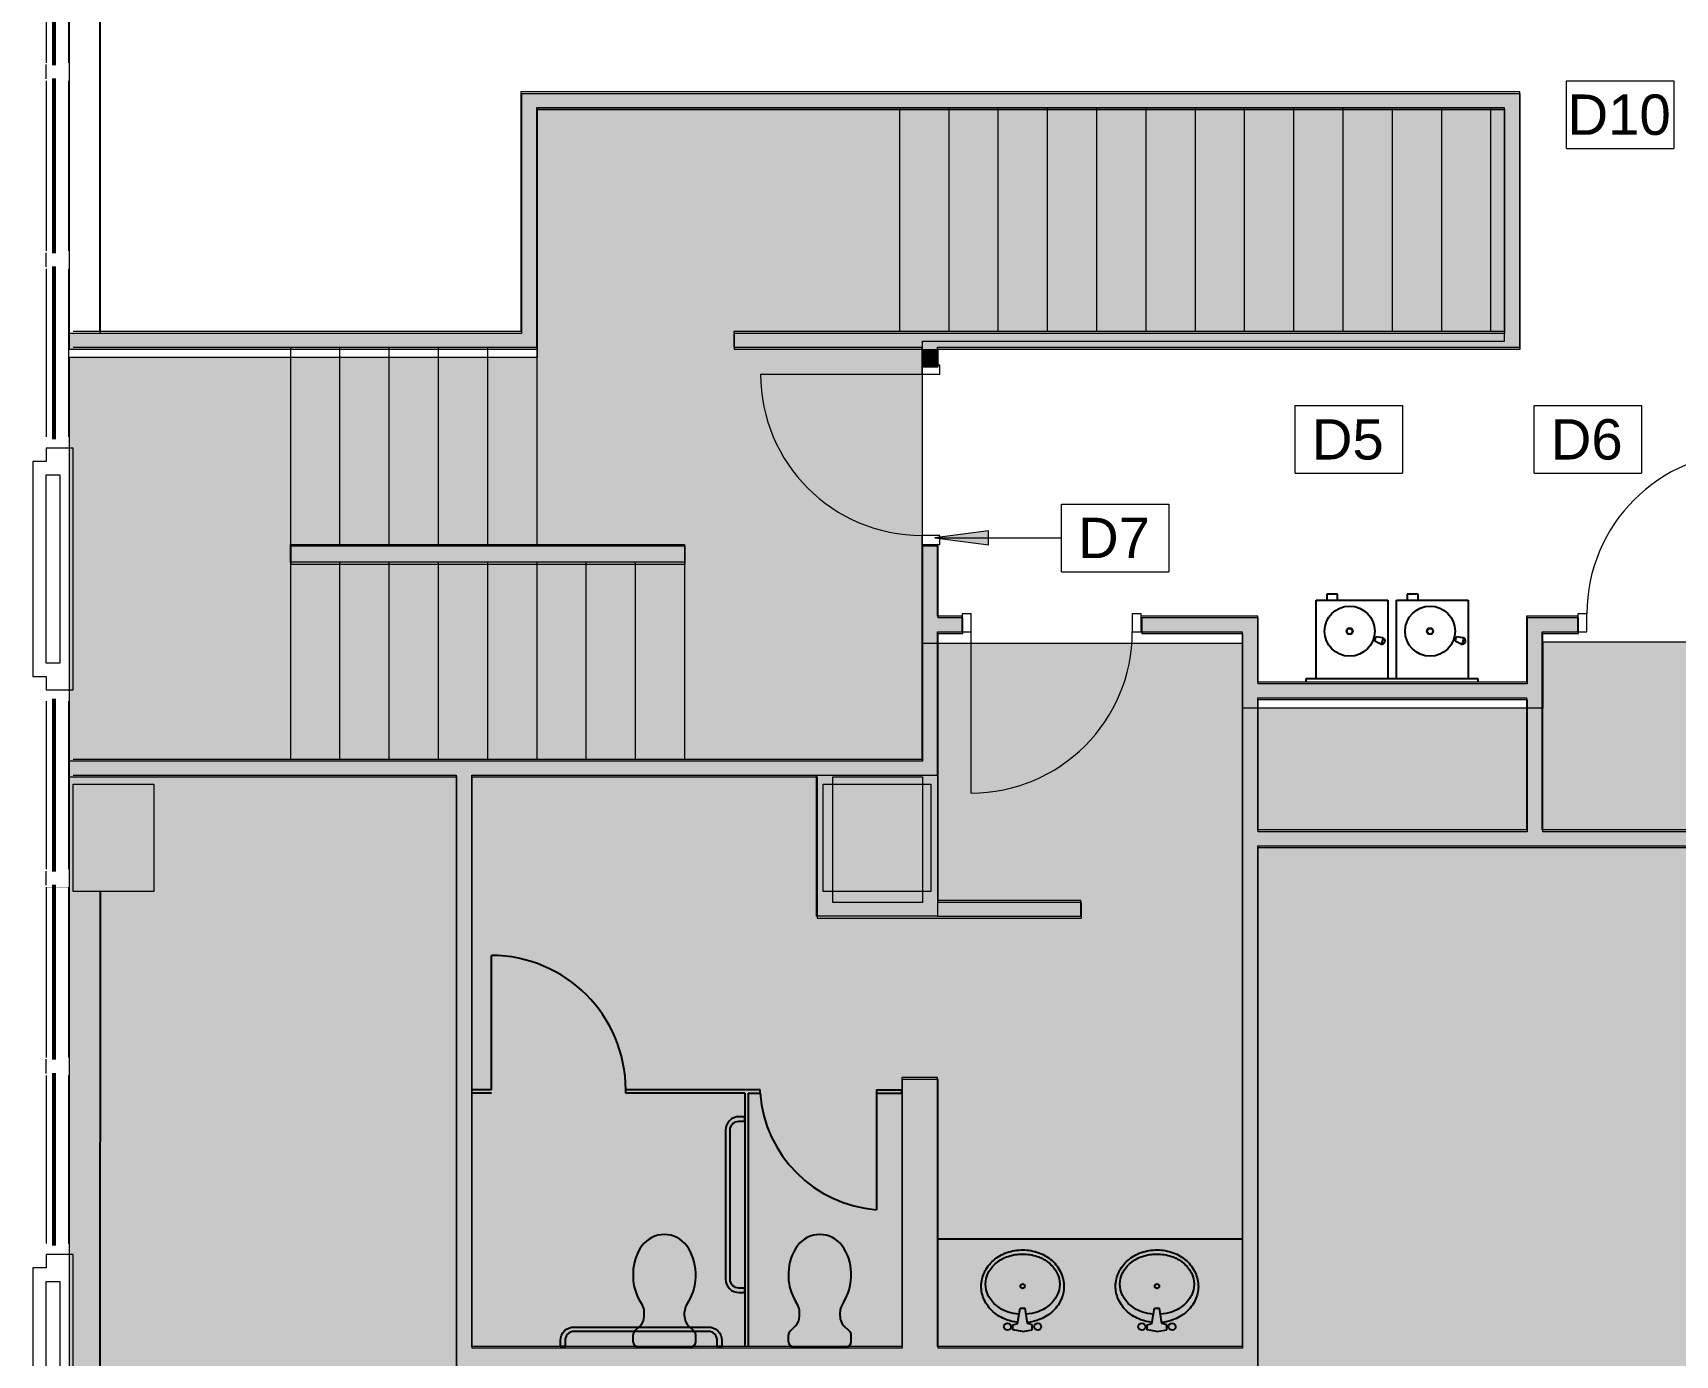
# Model space of a CAD drawing. Header units: inches. Extents: x 628 to 2422, y -771 to 854.
# Drawn here: x 1115.4 to 1482.1, y 46 to 341.1 of the extents above; entities that cross this region are included whole.
import ezdxf

# ---------------------------------------------------------------- set-up
doc = ezdxf.new("R2010")
doc.units = ezdxf.units.IN
doc.header["$MEASUREMENT"] = 0
doc.linetypes.add('L1$0$2DASHES', pattern=[163.199999, 71.999999, -24, 9.6, -24, 9.6, -24])
doc.linetypes.add('X2$0$Demolished', pattern=[0.1875, 0.125, -0.0625])
for name, color, linetype in [('L1$0$A-Anno-Revs-FinF', 181, 'Continuous'), ('L1$0$A-Cols-Bldg', 235, 'Continuous'), ('L1$0$GLZ_GLAZING', 7, 'Continuous')]:
    doc.layers.add(name, color=color, linetype=linetype)
for name, color, linetype, lineweight in [('L1$0$ArchiCAD Doors_Pen_No__4', 7, 'Continuous', 9), ('L1$0$ArchiCAD Windows_Pen_No__4', 4, 'Continuous', 9), ('L1$0$BB Columns_Pen_No__3', 7, 'Continuous', 20), ('L1$0$BB Columns_Pen_No__7', 7, 'Continuous', 20), ('L1$0$BB Columns_Pen_No__95', 8, 'Continuous', 20), ('L1$0$BB Core_Pen_No__100', 7, 'Continuous', 20), ('L1$0$BB Shell_Pen_No__100', 7, 'Continuous', 20), ('X2$0$18_0109_REV_dwg _7_', 8, 'Continuous', 9), ('X2$0$A-ANNO-KEYN', 231, 'Continuous', 9), ('X2$0$A-DETL', 90, 'Continuous', 9), ('X2$0$A-DETL-GENF', 92, 'Continuous', 9), ('X2$0$A-WALL', 113, 'X2$0$Demolished', 9), ('X2$0$A-WALL-PATT', 111, 'Continuous', 13), ('X2$0$I-WALL', 2, 'Continuous', 13)]:
    doc.layers.add(name, color=color, linetype=linetype, lineweight=lineweight)
doc.styles.add('X2$0$Arial', font='arial.ttf', dxfattribs={"height": 9})

# ---------------------------------------------------------------- blocks, each defined once
blk = doc.blocks.new('L1$0$window-fixed')
at = {"layer": 'L1$0$ArchiCAD Windows_Pen_No__4', "linetype": 'L1$0$2DASHES'}
for p, q in [((-6723.6, 3788.31), (-6761.1, 3788.31)), ((-6681.6, 3788.31), (-6719.6, 3788.31)), ((-6640.1, 3788.31), (-6677.6, 3788.31)), ((-6723.6, 3783.31), (-6761.1, 3783.31)), ((-6681.6, 3783.31), (-6719.6, 3783.31)), ((-6640.09, 3783.31), (-6677.6, 3783.31))]:
    blk.add_line(p, q, dxfattribs=at)
at = {"layer": 'L1$0$ArchiCAD Windows_Pen_No__4', "linetype": 'Continuous'}
for p, q in [((-6723.17, 3788.31), (-6721.6, 3788.31)), ((-6721.6, 3788.31), (-6720.02, 3788.31)), ((-6681.17, 3788.31), (-6679.6, 3788.31)), ((-6679.6, 3788.31), (-6678.02, 3788.31))]:
    blk.add_line(p, q, dxfattribs=at)
at = {"layer": 'L1$0$GLZ_GLAZING', "color": 30, "linetype": 'Continuous'}
for p, q in [((-6723.1, 3786.81), (-6761.6, 3786.81)), ((-6761.6, 3786.32), (-6723.1, 3786.31)), ((-6681.1, 3786.81), (-6720.1, 3786.81)), ((-6720.1, 3786.32), (-6681.1, 3786.31)), ((-6639.59, 3786.81), (-6678.1, 3786.81)), ((-6678.1, 3786.32), (-6639.6, 3786.31))]:
    blk.add_line(p, q, dxfattribs=at)
at = {"layer": 'L1$0$GLZ_GLAZING', "color": 30, "linetype": 'Continuous', "const_width": 0.00174}
for points in [[(-6763.6, 3783.31), (-6761.1, 3783.31), (-6761.1, 3786.06), (-6761.6, 3786.06), (-6761.6, 3787.06), (-6761.1, 3787.06), (-6761.1, 3788.31), (-6763.6, 3788.31), (-6763.6, 3787.06), (-6763.6, 3787.06), (-6763.6, 3786.06), (-6763.6, 3786.06)], [(-6719.6, 3783.31), (-6723.6, 3783.31), (-6723.6, 3786.06), (-6723.1, 3786.06), (-6723.1, 3787.06), (-6723.6, 3787.06), (-6723.6, 3788.31), (-6719.6, 3788.31), (-6719.6, 3787.06), (-6720.1, 3787.06), (-6720.1, 3786.06), (-6719.6, 3786.06)], [(-6677.6, 3783.31), (-6681.6, 3783.31), (-6681.6, 3786.06), (-6681.1, 3786.06), (-6681.1, 3787.06), (-6681.6, 3787.06), (-6681.6, 3788.31), (-6677.6, 3788.31), (-6677.6, 3787.06), (-6678.1, 3787.06), (-6678.1, 3786.06), (-6677.6, 3786.06)], [(-6723.1, 3786.06), (-6723.1, 3787.06), (-6761.6, 3787.06), (-6761.6, 3786.07), (-6723.1, 3786.06)], [(-6681.1, 3786.06), (-6681.1, 3787.06), (-6720.1, 3787.06), (-6720.1, 3786.07), (-6681.59, 3786.06)], [(-6639.59, 3786.06), (-6639.59, 3787.06), (-6678.1, 3787.06), (-6678.1, 3786.07), (-6639.59, 3786.06)]]:
    blk.add_lwpolyline(points, close=True, dxfattribs=at)
blk.add_lwpolyline([(-6637.6, 3783.31), (-6637.6, 3788.31), (-6640.1, 3788.31), (-6640.09, 3787.06), (-6639.59, 3787.06), (-6639.59, 3786.06), (-6640.09, 3786.06), (-6640.09, 3783.31), (-6637.6, 3783.31)], dxfattribs=at)
blk = doc.blocks.new('L1')
at = {"layer": 'L1$0$BB Columns_Pen_No__95', "linetype": 'Continuous', "lineweight": 0, "true_color": 0x3f3f3f}
for points in [[(-7523.69, 3096.07), (-7523.69, 3072.07), (-7505.69, 3072.07), (-7505.69, 3096.07)], [(-7356.19, 3096.07), (-7356.19, 3072.07), (-7332.19, 3072.07), (-7332.19, 3096.07)]]:
    blk.add_hatch(color=250, dxfattribs=at).paths.add_polyline_path(points)
at = {"layer": 'L1$0$A-Anno-Revs-FinF'}
for p, q in [((-7517.69, 3197.07), (-7517.59, 3309.07)), ((-7517.69, 2850.57), (-7517.59, 3072.07))]:
    blk.add_line(p, q, dxfattribs=at)
at = {"layer": 'L1$0$A-Cols-Bldg', "color": 251, "ltscale": 5}
for p, q in [((-7246.17, 3119.57), (-7246.17, 3137.13)), ((-7246.17, 3137.13), (-7230.17, 3137.13)), ((-7241.36, 3138.43), (-7243.79, 3138.43)), ((-7243.79, 3138.43), (-7243.79, 3137.13)), ((-7243.79, 3137.13), (-7241.36, 3137.13)), ((-7241.36, 3137.13), (-7241.36, 3138.43)), ((-7230.17, 3137.13), (-7230.17, 3119.57)), ((-7228.21, 3119.57), (-7228.21, 3137.13)), ((-7228.21, 3137.13), (-7212.21, 3137.13)), ((-7223.4, 3138.43), (-7225.83, 3138.43)), ((-7225.83, 3138.43), (-7225.83, 3137.13)), ((-7225.83, 3137.13), (-7223.4, 3137.13)), ((-7223.4, 3137.13), (-7223.4, 3138.43)), ((-7212.21, 3137.13), (-7212.21, 3119.57)), ((-7233.08, 3127.98), (-7232.79, 3128.94)), ((-7233.08, 3127.98), (-7232.79, 3128.94)), ((-7231.72, 3127.3), (-7233.08, 3127.98)), ((-7231.72, 3127.3), (-7233.08, 3127.98)), ((-7231.28, 3128.73), (-7232.79, 3128.94)), ((-7231.28, 3128.73), (-7232.79, 3128.94)), ((-7231.46, 3127.48), (-7231.16, 3128.44)), ((-7231.46, 3127.48), (-7231.16, 3128.44)), ((-7231.16, 3128.44), (-7231.28, 3128.73)), ((-7231.16, 3128.44), (-7231.28, 3128.73)), ((-7215.12, 3127.98), (-7214.83, 3128.94)), ((-7215.12, 3127.98), (-7214.83, 3128.94)), ((-7213.76, 3127.3), (-7215.12, 3127.98)), ((-7213.76, 3127.3), (-7215.12, 3127.98)), ((-7213.32, 3128.73), (-7214.83, 3128.94)), ((-7213.32, 3128.73), (-7214.83, 3128.94)), ((-7213.5, 3127.48), (-7213.2, 3128.44)), ((-7213.5, 3127.48), (-7213.2, 3128.44)), ((-7213.2, 3128.44), (-7213.32, 3128.73)), ((-7213.2, 3128.44), (-7213.32, 3128.73)), ((-7231.46, 3127.48), (-7231.72, 3127.3)), ((-7231.46, 3127.48), (-7231.72, 3127.3)), ((-7213.5, 3127.48), (-7213.76, 3127.3)), ((-7213.5, 3127.48), (-7213.76, 3127.3)), ((-7209.94, 3119.57), (-7248.44, 3119.57)), ((-7248.44, 3119.57), (-7248.44, 3118.82)), ((-7209.94, 3119.57), (-7248.44, 3119.57)), ((-7248.44, 3119.57), (-7248.44, 3118.82)), ((-7230.17, 3119.57), (-7247.17, 3119.57)), ((-7212.21, 3119.57), (-7229.21, 3119.57)), ((-7209.94, 3118.82), (-7209.94, 3119.57)), ((-7209.94, 3118.82), (-7209.94, 3119.57)), ((-7430.31, 3027.82), (-7430.31, 3057.82)), ((-7430.31, 3027.82), (-7434.69, 3027.82)), ((-7430.31, 3027.82), (-7434.69, 3027.82)), ((-7430.31, 3027.07), (-7434.69, 3027.07)), ((-7430.31, 3027.07), (-7434.69, 3027.07)), ((-7370.31, 3027.82), (-7400.31, 3027.82)), ((-7400.31, 3027.07), (-7400.31, 3027.82)), ((-7370.31, 3027.82), (-7400.31, 3027.82)), ((-7400.31, 3027.07), (-7400.31, 3027.82)), ((-7373.69, 3027.07), (-7400.31, 3027.07)), ((-7373.69, 3027.07), (-7400.31, 3027.07)), ((-7373.69, 3027.07), (-7373.69, 2970.57)), ((-7373.69, 3027.07), (-7373.69, 2970.57)), ((-7372.94, 3027.07), (-7372.94, 2970.57)), ((-7372.94, 3027.07), (-7370.31, 3027.07)), ((-7372.94, 3027.07), (-7372.94, 2970.57)), ((-7372.94, 3027.07), (-7370.31, 3027.07)), ((-7370.31, 3027.07), (-7370.31, 3027.82)), ((-7370.31, 3027.07), (-7370.31, 3027.82)), ((-7344.31, 3027.82), (-7338.69, 3027.82)), ((-7344.31, 3027.82), (-7344.31, 3001.07)), ((-7344.31, 3027.82), (-7338.69, 3027.82)), ((-7344.31, 3027.82), (-7344.31, 3001.07)), ((-7344.31, 3027.07), (-7338.69, 3027.07)), ((-7338.69, 3027.07), (-7338.69, 3027.82)), ((-7338.69, 3027.07), (-7338.69, 3027.82)), ((-7330.69, 2994.57), (-7262.69, 2994.57)), ((-7330.69, 2994.57), (-7262.69, 2994.57)), ((-7397.08, 2980.61), (-7396.58, 2979.71)), ((-7397.08, 2980.61), (-7396.58, 2979.71)), ((-7396.2, 2977.29), (-7396.2, 2978.25)), ((-7396.2, 2977.29), (-7396.2, 2978.25)), ((-7387.16, 2977.29), (-7387.16, 2978.25)), ((-7387.16, 2977.29), (-7387.16, 2978.25)), ((-7386.29, 2980.61), (-7386.79, 2979.71)), ((-7386.29, 2980.61), (-7386.79, 2979.71)), ((-7362.37, 2980.61), (-7361.87, 2979.71)), ((-7362.37, 2980.61), (-7361.87, 2979.71)), ((-7361.49, 2977.29), (-7361.49, 2978.25)), ((-7361.49, 2977.29), (-7361.49, 2978.25)), ((-7352.45, 2977.29), (-7352.45, 2978.25)), ((-7352.45, 2977.29), (-7352.45, 2978.25)), ((-7351.58, 2980.61), (-7352.08, 2979.71)), ((-7351.58, 2980.61), (-7352.08, 2979.71)), ((-7312.81, 2975.64), (-7312.26, 2979.07)), ((-7312.26, 2979.07), (-7311.12, 2979.07)), ((-7310.57, 2975.64), (-7311.12, 2979.07)), ((-7282.81, 2975.64), (-7282.26, 2979.07)), ((-7282.26, 2979.07), (-7281.12, 2979.07)), ((-7280.57, 2975.64), (-7281.12, 2979.07)), ((-7398.39, 2973.86), (-7397.08, 2975.17)), ((-7398.39, 2973.86), (-7397.08, 2975.17)), ((-7384.98, 2973.86), (-7386.29, 2975.17)), ((-7384.98, 2973.86), (-7386.29, 2975.17)), ((-7363.68, 2973.86), (-7362.37, 2975.17)), ((-7363.68, 2973.86), (-7362.37, 2975.17)), ((-7350.27, 2973.86), (-7351.58, 2975.17)), ((-7350.27, 2973.86), (-7351.58, 2975.17)), ((-7313.86, 2975.37), (-7312.81, 2975.64)), ((-7313.86, 2974.28), (-7313.86, 2975.37)), ((-7311.69, 2973.91), (-7313.86, 2974.28)), ((-7311.69, 2973.91), (-7309.52, 2974.28)), ((-7309.52, 2975.37), (-7310.57, 2975.64)), ((-7309.52, 2974.28), (-7309.52, 2975.37)), ((-7283.86, 2975.37), (-7282.81, 2975.64)), ((-7283.86, 2974.28), (-7283.86, 2975.37)), ((-7281.69, 2973.91), (-7283.86, 2974.28)), ((-7281.69, 2973.91), (-7279.52, 2974.28)), ((-7279.52, 2975.37), (-7280.57, 2975.64)), ((-7279.52, 2974.28), (-7279.52, 2975.37)), ((-7398.68, 2971.57), (-7398.68, 2973.15)), ((-7398.68, 2971.57), (-7398.68, 2973.15)), ((-7397.7, 2970.57), (-7385.68, 2970.57)), ((-7397.7, 2970.57), (-7385.68, 2970.57)), ((-7384.68, 2971.57), (-7384.68, 2973.15)), ((-7384.68, 2971.57), (-7384.68, 2973.15)), ((-7363.97, 2971.57), (-7363.97, 2973.15)), ((-7363.97, 2971.57), (-7363.97, 2973.15)), ((-7362.99, 2970.57), (-7350.97, 2970.57)), ((-7362.99, 2970.57), (-7350.97, 2970.57)), ((-7349.97, 2971.57), (-7349.97, 2973.15)), ((-7349.97, 2971.57), (-7349.97, 2973.15))]:
    blk.add_line(p, q, dxfattribs=at)
for points in [[(-7375.02, 2982.57), (-7373.69, 2982.57), (-7373.69, 2983.57), (-7375.02, 2983.57, -0.414214), (-7377.02, 2985.57), (-7377.02, 3018.82, -0.414214), (-7375.02, 3020.82), (-7373.69, 3020.82), (-7373.69, 3021.82), (-7375.02, 3021.82, 0.414214), (-7378.02, 3018.82), (-7378.02, 2985.57, 0.414214)], [(-7375.02, 2982.57), (-7373.69, 2982.57), (-7373.69, 2983.57), (-7375.02, 2983.57, -0.414214), (-7377.02, 2985.57), (-7377.02, 3018.82, -0.414214), (-7375.02, 3020.82), (-7373.69, 3020.82), (-7373.69, 3021.82), (-7375.02, 3021.82, 0.414214), (-7378.02, 3018.82), (-7378.02, 2985.57, 0.414214)], [(-7379.86, 2971.89, 0.414214), (-7381.86, 2973.89), (-7411.86, 2973.89, 0.414214), (-7413.86, 2971.89), (-7413.86, 2970.57), (-7414.86, 2970.57), (-7414.86, 2971.89, -0.414214), (-7411.86, 2974.89), (-7381.86, 2974.89, -0.414214), (-7378.86, 2971.89), (-7378.86, 2970.57), (-7379.86, 2970.57)], [(-7379.86, 2971.89, 0.414214), (-7381.86, 2973.89), (-7411.86, 2973.89, 0.414214), (-7413.86, 2971.89), (-7413.86, 2970.57), (-7414.86, 2970.57), (-7414.86, 2971.89, -0.414214), (-7411.86, 2974.89), (-7381.86, 2974.89, -0.414214), (-7378.86, 2971.89), (-7378.86, 2970.57), (-7379.86, 2970.57)]]:
    blk.add_lwpolyline(points, format="xyb", close=True, dxfattribs=at)
for points in [[(-7320.93, 2984.04, -0.110461), (-7320.22, 2987.09, -0.10267), (-7318.19, 2989.77, -0.093283), (-7315.23, 2991.5, -0.087581), (-7311.64, 2992.11, -0.087581), (-7308.06, 2991.46, -0.093283), (-7305.12, 2989.7, -0.10267), (-7303.12, 2987, -0.110461), (-7302.45, 2983.94, -0.110461), (-7303.15, 2980.88, -0.10267), (-7305.19, 2978.21, -0.093283), (-7308.14, 2976.48, -0.060655), (-7310.61, 2975.92, -0.087581)], [(-7319.97, 2984.44, -0.118217), (-7319.37, 2986.95, -0.104594), (-7317.55, 2989.21, -0.089748), (-7314.93, 2990.65, -0.081485), (-7311.69, 2991.18, -0.081485), (-7308.45, 2990.65, -0.089748), (-7305.83, 2989.21, -0.104594), (-7304.01, 2986.95, -0.118217), (-7303.41, 2984.44, -0.118217), (-7304.01, 2981.93, -0.104594), (-7305.83, 2979.67, -0.089748), (-7308.45, 2978.23, -0.062035), (-7310.91, 2977.73, -0.081485)], [(-7290.93, 2984.04, -0.110461), (-7290.22, 2987.09, -0.10267), (-7288.19, 2989.77, -0.093283), (-7285.23, 2991.5, -0.087581), (-7281.64, 2992.11, -0.087581), (-7278.06, 2991.46, -0.093283), (-7275.12, 2989.7, -0.10267), (-7273.12, 2987, -0.110461), (-7272.45, 2983.94, -0.110461), (-7273.15, 2980.88, -0.10267), (-7275.19, 2978.21, -0.093283), (-7278.14, 2976.48, -0.060655), (-7280.61, 2975.92, -0.087581)], [(-7289.97, 2984.44, -0.118217), (-7289.37, 2986.95, -0.104594), (-7287.55, 2989.21, -0.089748), (-7284.93, 2990.65, -0.081485), (-7281.69, 2991.18, -0.081485), (-7278.45, 2990.65, -0.089748), (-7275.83, 2989.21, -0.104594), (-7274.01, 2986.95, -0.118217), (-7273.41, 2984.44, -0.118217), (-7274.01, 2981.93, -0.104594), (-7275.83, 2979.67, -0.089748), (-7278.45, 2978.23, -0.062035), (-7280.91, 2977.73, -0.081485)], [(-7312.77, 2975.92, -0.062709), (-7315.32, 2976.52, -0.093283), (-7318.25, 2978.28, -0.10267), (-7320.26, 2980.98, -0.110461), (-7320.93, 2984.04, -0.110461)], [(-7312.47, 2977.73, -0.062035), (-7314.93, 2978.23, -0.089748), (-7317.55, 2979.67, -0.104594), (-7319.37, 2981.93, -0.118217), (-7319.97, 2984.44, -0.118217)], [(-7282.77, 2975.92, -0.062709), (-7285.32, 2976.52, -0.093283), (-7288.25, 2978.28, -0.10267), (-7290.26, 2980.98, -0.110461), (-7290.93, 2984.04, -0.110461)], [(-7282.47, 2977.73, -0.062035), (-7284.93, 2978.23, -0.089748), (-7287.55, 2979.67, -0.104594), (-7289.37, 2981.93, -0.118217), (-7289.97, 2984.44, -0.118217)]]:
    blk.add_lwpolyline(points, format="xyb", dxfattribs=at)
for centre, radius in [((-7238.67, 3130.19), 5.59), ((-7220.71, 3130.19), 5.59), ((-7238.67, 3130.19), 0.699), ((-7238.67, 3130.19), 0.631), ((-7220.71, 3130.19), 0.699), ((-7220.71, 3130.19), 0.631), ((-7311.69, 2984), 0.5), ((-7281.69, 2984), 0.5), ((-7315.07, 2974.95), 0.787), ((-7308.31, 2974.95), 0.787), ((-7285.07, 2974.95), 0.787), ((-7278.31, 2974.95), 0.787)]:
    blk.add_circle(centre, radius, dxfattribs=at)
for centre, radius, start, end in [((-7231.5, 3128.02), 0.75, 252.9101, 72.9078), ((-7231.5, 3128.02), 0.75, 252.9101, 72.9078), ((-7213.54, 3128.02), 0.75, 252.9101, 72.9078), ((-7213.54, 3128.02), 0.75, 252.9101, 72.9078), ((-7430.31, 3027.82), 30, 0, 90), ((-7342.12, 3029.26), 28.28, 184.4494, 265.5506), ((-7342.12, 3029.26), 28.28, 184.4494, 265.5506), ((-7387.93, 2986.76), 10.75, 144.4623, 178.6678), ((-7387.93, 2986.76), 10.75, 144.4623, 178.6678), ((-7391.76, 2989.43), 6.08, 89.2152, 143.9149), ((-7391.76, 2989.43), 6.08, 89.2152, 143.9149), ((-7391.6, 2989.43), 6.08, 36.0851, 90.7848), ((-7391.6, 2989.43), 6.08, 36.0851, 90.7848), ((-7395.43, 2986.76), 10.75, 1.3322, 35.5377), ((-7395.43, 2986.76), 10.75, 1.3322, 35.5377), ((-7353.22, 2986.76), 10.75, 144.4623, 178.6678), ((-7353.22, 2986.76), 10.75, 144.4623, 178.6678), ((-7357.05, 2989.43), 6.08, 89.2152, 143.9149), ((-7357.05, 2989.43), 6.08, 89.2152, 143.9149), ((-7356.89, 2989.43), 6.08, 36.0851, 90.7848), ((-7356.89, 2989.43), 6.08, 36.0851, 90.7848), ((-7360.72, 2986.76), 10.75, 1.3322, 35.5377), ((-7360.72, 2986.76), 10.75, 1.3322, 35.5377), ((-7167.22, 2986.51), 231.46, 179.8762, 180.1238), ((-7167.22, 2986.51), 231.46, 179.8762, 180.1238), ((-7387.93, 2986.26), 10.75, 181.3322, 211.8858), ((-7387.93, 2986.26), 10.75, 181.3322, 211.8858), ((-7395.43, 2986.26), 10.75, 328.1142, 358.6678), ((-7395.43, 2986.26), 10.75, 328.1142, 358.6678), ((-7616.14, 2986.51), 231.46, 359.8762, 0.1238), ((-7616.14, 2986.51), 231.46, 359.8762, 0.1238), ((-7132.51, 2986.51), 231.46, 179.8762, 180.1238), ((-7132.51, 2986.51), 231.46, 179.8762, 180.1238), ((-7353.22, 2986.26), 10.75, 181.3322, 211.8858), ((-7353.22, 2986.26), 10.75, 181.3322, 211.8858), ((-7360.72, 2986.26), 10.75, 328.1142, 358.6678), ((-7360.72, 2986.26), 10.75, 328.1142, 358.6678), ((-7581.43, 2986.51), 231.46, 359.8762, 0.1238), ((-7581.43, 2986.51), 231.46, 359.8762, 0.1238), ((-7399.2, 2978.25), 3, 0, 29.0617), ((-7399.2, 2978.25), 3, 0, 29.0617), ((-7384.16, 2978.25), 3, 150.9383, 180), ((-7384.16, 2978.25), 3, 150.9383, 180), ((-7364.49, 2978.25), 3, 0, 29.0617), ((-7364.49, 2978.25), 3, 0, 29.0617), ((-7349.45, 2978.25), 3, 150.9383, 180), ((-7349.45, 2978.25), 3, 150.9383, 180), ((-7399.2, 2977.29), 3, 315, 0), ((-7399.2, 2977.29), 3, 315, 0), ((-7384.16, 2977.29), 3, 180, 225), ((-7384.16, 2977.29), 3, 180, 225), ((-7364.49, 2977.29), 3, 315, 0), ((-7364.49, 2977.29), 3, 315, 0), ((-7349.45, 2977.29), 3, 180, 225), ((-7349.45, 2977.29), 3, 180, 225), ((-7397.68, 2973.15), 1, 135, 180), ((-7397.68, 2973.15), 1, 135, 180), ((-7397.68, 2971.57), 1, 180, 270), ((-7397.68, 2971.57), 1, 180, 270), ((-7385.68, 2971.57), 1, 270, 0), ((-7385.68, 2971.57), 1, 270, 0), ((-7385.68, 2973.15), 1, 0, 45), ((-7385.68, 2973.15), 1, 0, 45), ((-7362.97, 2973.15), 1, 135, 180), ((-7362.97, 2973.15), 1, 135, 180), ((-7362.97, 2971.57), 1, 180, 270), ((-7362.97, 2971.57), 1, 180, 270), ((-7350.97, 2971.57), 1, 270, 0), ((-7350.97, 2971.57), 1, 270, 0), ((-7350.97, 2973.15), 1, 0, 45), ((-7350.97, 2973.15), 1, 0, 45)]:
    blk.add_arc(centre, radius, start, end, dxfattribs=at)
at = {"layer": 'L1$0$ArchiCAD Doors_Pen_No__4', "linetype": 'Continuous'}
for p, q in [((-7370.19, 3187.57), (-7334.19, 3187.57)), ((-7334.19, 3189.57), (-7334.19, 3187.57)), ((-7330.19, 3189.57), (-7334.19, 3189.57)), ((-7334.19, 3189.57), (-7330.69, 3189.57)), ((-7334.19, 3187.57), (-7330.19, 3187.57)), ((-7330.19, 3187.57), (-7330.19, 3189.57)), ((-7330.19, 3151.57), (-7334.19, 3151.57)), ((-7334.19, 3151.57), (-7334.19, 3149.57)), ((-7330.19, 3149.57), (-7330.19, 3151.57)), ((-7334.19, 3149.57), (-7330.19, 3149.57)), ((-7334.19, 3149.57), (-7330.69, 3149.57)), ((-7323.19, 3134.07), (-7325.19, 3134.07)), ((-7325.19, 3134.07), (-7325.19, 3130.07)), ((-7325.19, 3130.07), (-7325.19, 3133.57)), ((-7323.19, 3130.07), (-7323.19, 3134.07)), ((-7285.19, 3134.07), (-7287.19, 3134.07)), ((-7287.19, 3134.07), (-7287.19, 3130.07)), ((-7285.19, 3130.07), (-7285.19, 3134.07)), ((-7285.19, 3130.07), (-7285.19, 3133.57)), ((-7185.69, 3134.07), (-7187.69, 3134.07)), ((-7187.69, 3134.07), (-7187.69, 3130.07)), ((-7187.69, 3130.07), (-7187.69, 3133.57)), ((-7185.69, 3130.07), (-7185.69, 3134.07)), ((-7325.19, 3130.07), (-7323.19, 3130.07)), ((-7323.19, 3094.07), (-7323.19, 3130.07)), ((-7287.19, 3130.07), (-7285.19, 3130.07)), ((-7187.69, 3130.07), (-7185.69, 3130.07))]:
    blk.add_line(p, q, dxfattribs=at)
for centre, start, end in [((-7334.19, 3187.57), 180, 270), ((-7149.69, 3134.07), 90, 180), ((-7323.19, 3130.07), 270, 0)]:
    blk.add_arc(centre, 36, start, end, dxfattribs=at)
at = {"layer": 'L1$0$BB Columns_Pen_No__3', "linetype": 'Continuous'}
for p, q in [((-7357.69, 3066.57), (-7357.69, 3098.07)), ((-7330.69, 3098.07), (-7330.69, 3066.57)), ((-7330.69, 3066.57), (-7357.69, 3066.57))]:
    blk.add_line(p, q, dxfattribs=at)
at = {"layer": 'L1$0$BB Columns_Pen_No__7', "linetype": 'Continuous', "flags": 128}
for points in [[(-7523.69, 3096.07), (-7505.69, 3096.07), (-7505.69, 3072.07), (-7523.69, 3072.07)], [(-7356.19, 3096.07), (-7332.19, 3096.07), (-7332.19, 3072.07), (-7356.19, 3072.07)]]:
    blk.add_lwpolyline(points, close=True, dxfattribs=at)
at = {"layer": 'L1$0$BB Core_Pen_No__100', "linetype": 'Continuous'}
for p, q in [((-7339.19, 3247.07), (-7339.19, 3197.07)), ((-7328.19, 3247.07), (-7328.19, 3197.07)), ((-7317.19, 3247.07), (-7317.19, 3197.07)), ((-7306.19, 3247.07), (-7306.19, 3197.07)), ((-7295.19, 3247.07), (-7295.19, 3197.07)), ((-7284.19, 3247.07), (-7284.19, 3197.07)), ((-7273.19, 3247.07), (-7273.19, 3197.07)), ((-7262.19, 3247.07), (-7262.19, 3197.07)), ((-7251.19, 3247.07), (-7251.19, 3197.07)), ((-7240.19, 3247.07), (-7240.19, 3197.07)), ((-7229.19, 3247.07), (-7229.19, 3197.07)), ((-7218.19, 3247.07), (-7218.19, 3197.07)), ((-7207.19, 3247.07), (-7207.19, 3197.07)), ((-7475.19, 3193.57), (-7475.19, 3149.57)), ((-7464.19, 3193.57), (-7464.19, 3149.57)), ((-7453.19, 3193.57), (-7453.19, 3149.57)), ((-7442.19, 3193.57), (-7442.19, 3149.57)), ((-7431.19, 3193.57), (-7431.19, 3149.57)), ((-7420.19, 3193.57), (-7420.19, 3149.57)), ((-7475.19, 3149.57), (-7387.19, 3149.57)), ((-7475.19, 3145.57), (-7475.19, 3149.57)), ((-7387.19, 3149.57), (-7387.19, 3145.57)), ((-7475.19, 3145.57), (-7475.19, 3101.57)), ((-7387.19, 3145.57), (-7475.19, 3145.57)), ((-7464.19, 3145.57), (-7464.19, 3101.57)), ((-7453.19, 3145.57), (-7453.19, 3101.57)), ((-7442.19, 3145.57), (-7442.19, 3101.57)), ((-7431.19, 3145.57), (-7431.19, 3101.57)), ((-7420.19, 3145.57), (-7420.19, 3101.57)), ((-7409.19, 3145.57), (-7409.19, 3101.57)), ((-7398.19, 3145.57), (-7398.19, 3101.57)), ((-7387.19, 3145.57), (-7387.19, 3101.57))]:
    blk.add_line(p, q, dxfattribs=at)
at = {"layer": 'L1$0$BB Shell_Pen_No__100', "linetype": 'Continuous'}
for p, q in [((-7334.19, 3189.57), (-7330.69, 3189.57)), ((-7334.19, 3149.57), (-7330.69, 3149.57)), ((-7325.19, 3130.07), (-7325.19, 3133.57)), ((-7285.19, 3130.07), (-7285.19, 3133.57)), ((-7187.69, 3130.07), (-7187.69, 3133.57))]:
    blk.add_line(p, q, dxfattribs=at)
at = {"layer": 'L1$0$BB Shell_Pen_No__100', "linetype": 'Continuous', "flags": 128}
for points in [[(-7200.69, 3250.57), (-7423.69, 3250.57)], [(-7423.69, 3250.57), (-7423.69, 3197.07)], [(-7200.69, 3193.57), (-7200.69, 3250.57)], [(-7420.19, 3247.07), (-7204.19, 3247.07)], [(-7420.19, 3193.57), (-7420.19, 3247.07)], [(-7204.19, 3247.07), (-7204.19, 3197.07)], [(-7423.69, 3197.07), (-7523.69, 3197.07)], [(-7204.19, 3197.07), (-7376.19, 3197.07)], [(-7376.19, 3197.07), (-7376.19, 3193.57)], [(-7523.69, 3193.57), (-7420.19, 3193.57)], [(-7376.19, 3193.57), (-7334.19, 3193.57)], [(-7334.19, 3193.57), (-7334.19, 3189.57)], [(-7330.69, 3189.57), (-7330.69, 3193.57)], [(-7330.69, 3193.57), (-7200.69, 3193.57)], [(-7529.69, 3171.07), (-7529.69, 3168.07)], [(-7529.69, 3117.07), (-7523.69, 3117.07), (-7523.69, 3171.07), (-7529.69, 3171.07)], [(-7529.69, 3168.07), (-7532.69, 3168.07)], [(-7532.69, 3168.07), (-7532.69, 3120.07)], [(-7529.69, 3165.07), (-7526.69, 3165.07)], [(-7529.69, 3123.07), (-7529.69, 3165.07)], [(-7526.69, 3165.07), (-7526.69, 3123.07)], [(-7334.19, 3149.57), (-7334.19, 3101.57)], [(-7330.69, 3133.57), (-7330.69, 3149.57)], [(-7325.19, 3133.57), (-7330.69, 3133.57)], [(-7259.19, 3133.57), (-7285.19, 3133.57)], [(-7259.19, 3118.82), (-7259.19, 3133.57)], [(-7199.19, 3133.57), (-7199.19, 3118.82)], [(-7187.69, 3133.57), (-7199.19, 3133.57)], [(-7330.69, 3098.07), (-7330.69, 3130.07)], [(-7330.69, 3130.07), (-7325.19, 3130.07)], [(-7285.19, 3130.07), (-7262.69, 3130.07)], [(-7262.69, 3130.07), (-7262.69, 2970.57)], [(-7195.69, 3085.82), (-7195.69, 3130.07)], [(-7195.69, 3130.07), (-7187.69, 3130.07)], [(-7526.69, 3123.07), (-7529.69, 3123.07)], [(-7532.69, 3120.07), (-7529.69, 3120.07)], [(-7529.69, 3120.07), (-7529.69, 3117.07)], [(-7199.19, 3118.82), (-7259.19, 3118.82)], [(-7259.19, 3085.82), (-7259.19, 3115.32)], [(-7259.19, 3115.32), (-7199.19, 3115.32)], [(-7199.19, 3115.32), (-7199.19, 3085.82)], [(-7334.19, 3101.57), (-7523.69, 3101.57)], [(-7523.69, 3098.07), (-7438.19, 3098.07)], [(-7438.19, 3098.07), (-7438.19, 2830.07)], [(-7434.69, 2970.57), (-7434.69, 3098.07)], [(-7434.69, 3098.07), (-7330.69, 3098.07)], [(-7199.19, 3085.82), (-7259.19, 3085.82)], [(-7146.19, 3085.82), (-7195.69, 3085.82)], [(-7259.19, 2892.07), (-7259.19, 3082.32)], [(-7259.19, 3082.32), (-7132.19, 3082.32)], [(-7298.69, 3070.07), (-7330.69, 3070.07)], [(-7330.69, 3070.07), (-7330.69, 3066.57)], [(-7298.69, 3066.57), (-7298.69, 3070.07)], [(-7330.69, 3066.57), (-7298.69, 3066.57)], [(-7330.69, 3030.57), (-7338.69, 3030.57)], [(-7338.69, 3030.57), (-7338.69, 2970.57)], [(-7330.69, 2970.57), (-7330.69, 3030.57)], [(-7529.69, 2937.07), (-7523.69, 2937.07), (-7523.69, 2991.07), (-7529.69, 2991.07)], [(-7529.69, 2991.07), (-7529.69, 2988.07)], [(-7529.69, 2988.07), (-7532.69, 2988.07)], [(-7532.69, 2988.07), (-7532.69, 2940.07)], [(-7529.69, 2985.07), (-7526.69, 2985.07)], [(-7529.69, 2943.07), (-7529.69, 2985.07)], [(-7526.69, 2985.07), (-7526.69, 2943.07)], [(-7338.69, 2970.57), (-7434.69, 2970.57)], [(-7262.69, 2970.57), (-7330.69, 2970.57)]]:
    blk.add_lwpolyline(points, dxfattribs=at)
at = {"layer": 'L1$0$A-Anno-Revs-FinF', "rotation": 90}
for p in [(-3741.38, 9934.66), (-3741.38, 9754.66)]:
    blk.add_blockref('L1$0$window-fixed', p, dxfattribs=at)
blk = doc.blocks.new('X2$0$Walls 29 - Walls 1-5287736-FIRST FLOOR DEMOLITION')
at = {"layer": 'X2$0$A-WALL', "linetype": 'Continuous'}
for p, q in [((-1150.93, 386.06), (-1156.93, 386.06)), ((-1156.93, 386.06), (-1156.93, 374.06)), ((-1150.93, 274.06), (-1150.93, 386.06)), ((-1156.93, 374.06), (-1157.93, 374.06)), ((-1157.93, 374.06), (-1157.93, 274.06))]:
    blk.add_line(p, q, dxfattribs=at)
blk = doc.blocks.new('X2$0$Keynote Tag - Keynote Number - Boxed-135510-FIRST FLOOR DEMOLITION')
at = {"layer": 'X2$0$A-ANNO-KEYN'}
for p, q in [((-0.125, -0.0792), (-0.125, 0.0781)), ((-0.125, 0.0781), (0.125, 0.0781)), ((0.125, 0.0781), (0.125, -0.0792)), ((-0.125, -0.0792), (0.125, -0.0792))]:
    blk.add_line(p, q, dxfattribs=at)
blk = doc.blocks.new('X2')
at = {"layer": 'X2$0$A-ANNO-KEYN'}
blk.add_hatch(color=256, dxfattribs=at).paths.add_polyline_path([(-964.64, 228.41), (-952.64, 226.83), (-952.64, 229.99)], flags=0)
at = {"layer": 'X2$0$A-DETL-GENF'}
h = blk.add_hatch(color=254, dxfattribs=at)
h.paths.add_polyline_path([(-990.93, -188.55), (-970.93, -188.55), (-970.93, -96.44), (-967.43, -96.44), (-967.43, -112.94), (-895.93, -112.94), (-895.93, -70.53), (-892.43, -70.53), (-892.43, -124.53), (-829.43, -124.53), (-829.43, -36.53), (-895.93, -36.53), (-895.93, 25.56), (-963.93, 25.56), (-963.93, -34.44), (-971.93, -34.44), (-971.93, 25.56), (-1067.93, 25.56), (-1067.93, -92.94), (-990.93, -92.94), (-990.93, -96.44), (-1138.93, -96.44), (-1138.93, -92.94), (-1071.43, -92.94), (-1071.43, 175.06), (-1157.93, 175.06), (-1157.93, -188.55), (-1060.36, -188.55)], flags=0)
h.paths.add_polyline_path([(-773.93, -188.44), (-685.43, -188.44), (-685.43, -164.94), (-676.93, -164.94), (-676.93, -92.94), (-685.43, -92.94), (-685.43, -56.94), (-676.93, -56.94), (-676.93, -36.53), (-773.93, -36.53), (-773.93, -178.84)], flags=0)
h.paths.add_polyline_path([(-586.43, -188.44), (-586.43, -176.94), (-681.93, -176.94), (-681.93, -188.44), (-589.17, -188.44)], flags=0)
h.paths.add_polyline_path([(-586.43, -164.94), (-586.43, -134.94), (-582.93, -134.94), (-582.93, -94.94), (-586.43, -94.94), (-586.43, -64.94), (-673.43, -64.94), (-673.43, -164.94), (-589.23, -164.94)], flags=0)
h.paths.add_polyline_path([(-954.98, -124.53), (-895.93, -124.53), (-895.93, -116.44), (-967.43, -116.44), (-967.43, -124.53), (-966.01, -124.53)], flags=0)
h.paths.add_polyline_path([(-825.93, -124.53), (-777.43, -124.53), (-777.43, -36.53), (-825.93, -36.53), (-825.93, -49.61)], flags=0)
h.paths.add_polyline_path([(-1139.06, -96.04), (-1157.06, -96.04), (-1157.06, -72.04), (-1139.06, -72.04), (-1139.06, -92.94)], flags=0)
h.paths.add_polyline_path([(-967.43, -96.04), (-989.56, -96.04), (-989.56, -72.04), (-965.56, -72.04), (-965.56, -96.04)], flags=0)
h.paths.add_polyline_path([(-586.9, -60.94), (-586.43, -60.94), (-586.43, -30.94), (-582.93, -30.94), (-582.93, 9.06), (-586.43, 9.06), (-586.43, 35.06), (-614.43, 35.06), (-614.43, 39.06), (-673.43, 39.06), (-673.43, -60.94), (-636.02, -60.94)], flags=0)
h.paths.add_polyline_path([(-676.93, -33.03), (-676.93, 139.06), (-685.43, 139.06), (-685.43, 159.31), (-721.43, 159.31), (-721.43, -33.03)], flags=0)
h.paths.add_polyline_path([(-825.93, -33.03), (-724.93, -33.03), (-724.93, 159.31), (-731.43, 159.31), (-731.43, 162.81), (-685.43, 162.81), (-685.43, 175.06), (-676.93, 175.06), (-676.93, 177.06), (-673.43, 177.06), (-673.43, 147.06), (-586.43, 147.06), (-586.43, 177.06), (-582.93, 177.06), (-582.93, 217.06), (-586.43, 217.06), (-586.43, 259.06), (-673.43, 259.06), (-673.43, 217.06), (-676.93, 217.06), (-676.93, 235.56), (-703.43, 235.56), (-703.43, 268.66), (-769.43, 268.66), (-769.43, 162.81), (-765.43, 162.81), (-765.43, 159.31), (-892.43, 159.31), (-892.43, -33.03), (-828.93, -33.03)], flags=0)
h.paths.add_polyline_path([(-963.93, 29.06), (-895.93, 29.06), (-895.93, 44.06), (-1067.93, 44.06), (-1067.93, 29.06), (-967.43, 29.06)], flags=0)
h.paths.add_polyline_path([(-673.43, 43.06), (-614.43, 43.06), (-614.43, 47.06), (-586.43, 47.06), (-586.43, 73.06), (-582.93, 73.06), (-582.93, 113.06), (-586.43, 113.06), (-586.43, 143.06), (-673.43, 143.06), (-673.43, 47.06)], flags=0)
h.paths.add_polyline_path([(-1052.34, 47.56), (-971.93, 47.56), (-971.93, 107.56), (-963.93, 107.56), (-963.93, 47.56), (-895.93, 47.56), (-895.93, 204.81), (-963.93, 204.81), (-963.93, 147.06), (-931.93, 147.06), (-931.93, 143.56), (-990.93, 143.56), (-990.93, 175.06), (-1067.93, 175.06), (-1067.93, 47.56), (-1060.36, 47.56)], flags=0)
h.paths.add_polyline_path([(-967.43, 147.06), (-967.43, 149.46), (-987.43, 149.46), (-987.43, 147.06), (-968.04, 147.06)], flags=0)
h.paths.add_polyline_path([(-1156.93, 149.46), (-1157.06, 149.46), (-1157.06, 173.46), (-1139.06, 173.46), (-1139.06, 149.46)], flags=0)
h.paths.add_polyline_path([(-775.93, 162.81), (-772.93, 162.81), (-772.93, 205.16), (-775.93, 205.16), (-775.93, 164.21)], flags=0)
h.paths.add_polyline_path([(-824.11, 162.81), (-779.43, 162.81), (-779.43, 205.16), (-828.93, 205.16), (-828.93, 162.81)], flags=0)
h.paths.add_polyline_path([(-839.43, 162.81), (-832.43, 162.81), (-832.43, 190.41), (-892.43, 190.41), (-892.43, 162.81), (-842.7, 162.81)], flags=0)
h.paths.add_polyline_path([(-967.76, 173.46), (-967.43, 173.46), (-967.43, 175.06), (-987.43, 175.06), (-987.43, 173.46), (-968.05, 173.46)], flags=0)
h.paths.add_polyline_path([(-967.43, 178.56), (-967.43, 270.56), (-1009.43, 270.56), (-1009.43, 274.06), (-837.43, 274.06), (-837.43, 324.03), (-1053.43, 324.03), (-1053.43, 268.66), (-1157.93, 268.66), (-1157.93, 178.56), (-967.71, 178.56)], flags=0)
h.paths.add_polyline_path([(-1053.43, 222.56), (-1108.43, 222.56), (-1108.43, 226.56), (-1020.43, 226.56), (-1020.43, 222.56)], flags=0)
h.paths.add_polyline_path([(-699.93, 239.06), (-676.93, 239.06), (-676.93, 259.06), (-685.43, 259.06), (-685.43, 268.66), (-699.93, 268.66), (-699.93, 257.16)], flags=0)
at = {"layer": 'X2$0$A-WALL-PATT', "lineweight": 9}
for points in [[(-1053.43, 274.06), (-1053.43, 327.53), (-1056.93, 327.53), (-1056.93, 274.06)], [(-837.43, 324.03), (-833.93, 324.03), (-833.93, 327.53), (-1053.43, 327.53), (-1053.43, 324.03), (-952.22, 324.03)], [(-833.93, 270.56), (-833.93, 324.03), (-837.43, 324.03), (-837.43, 270.56)], [(-1156.93, 270.56), (-1053.43, 270.56), (-1053.43, 274.06), (-1157.93, 274.06), (-1157.93, 270.56)], [(-963.93, 270.56), (-837.43, 270.56), (-837.43, 274.06), (-1009.43, 274.06), (-1009.43, 270.56), (-967.43, 270.56)], [(-963.93, 266.56), (-963.93, 270.56), (-967.43, 270.56), (-967.43, 266.56)], [(-1020.43, 222.56), (-1020.43, 226.56), (-1108.43, 226.56), (-1108.43, 222.56), (-1060.36, 222.56)], [(-967.43, 175.06), (-963.93, 175.06), (-963.93, 226.56), (-967.43, 226.56), (-967.43, 178.56)], [(-963.16, 207.06), (-958.43, 207.06), (-958.43, 210.56), (-963.93, 210.56), (-963.93, 207.06)], [(-895.93, 207.06), (-895.93, 210.56), (-918.43, 210.56), (-918.43, 207.06)], [(-892.43, -33.03), (-892.43, 210.56), (-895.93, 210.56), (-895.93, -33.03)], [(-828.93, 207.06), (-820.93, 207.06), (-820.93, 210.56), (-832.43, 210.56), (-832.43, 207.06)], [(-832.43, 162.81), (-828.93, 162.81), (-828.93, 207.06), (-832.43, 207.06), (-832.43, 192.31)], [(-832.43, 192.31), (-832.43, 195.81), (-892.43, 195.81), (-892.43, 192.31)], [(-987.43, 175.06), (-967.43, 175.06), (-967.43, 178.56), (-1157.93, 178.56), (-1157.93, 175.06), (-990.93, 175.06)], [(-1071.43, -96.44), (-1067.93, -96.44), (-1067.93, 175.06), (-1071.43, 175.06), (-1071.43, -92.94)], [(-990.93, 147.06), (-987.43, 147.06), (-987.43, 175.06), (-990.93, 175.06)], [(-967.43, 147.06), (-963.93, 147.06), (-963.93, 175.06), (-967.43, 175.06), (-967.43, 147.44)], [(-777.93, 159.31), (-765.43, 159.31), (-765.43, 162.81), (-892.43, 162.81), (-892.43, 159.31)], [(-967.43, 143.56), (-931.93, 143.56), (-931.93, 147.06), (-990.93, 147.06), (-990.93, 143.56)], [(-963.93, 47.56), (-963.93, 107.56), (-971.93, 107.56), (-971.93, 47.56)], [(-895.93, 44.06), (-895.93, 47.56), (-1067.93, 47.56), (-1067.93, 44.06), (-1060.36, 44.06)]]:
    blk.add_hatch(color=7, dxfattribs=at).paths.add_polyline_path(points, flags=0)
at = {"layer": 'X2$0$A-ANNO-KEYN'}
for p, q in [((-952.64, 229.99), (-964.64, 228.41)), ((-964.64, 228.41), (-952.64, 226.83)), ((-964.64, 228.41), (-949.54, 228.41)), ((-952.64, 226.83), (-952.64, 229.99)), ((-949.54, 228.41), (-936.41, 228.41))]:
    blk.add_line(p, q, dxfattribs=at)
at = {"layer": 'X2$0$A-DETL', "lineweight": 13}
for p, q in [((-837.43, 324.03), (-1053.43, 324.03)), ((-1053.43, 324.03), (-1053.43, 268.66)), ((-837.43, 272.31), (-837.43, 324.03)), ((-967.43, 204.81), (-967.43, 272.31)), ((-967.43, 272.31), (-837.43, 272.31)), ((-1156.93, 268.66), (-1157.93, 268.66)), ((-1157.93, 268.66), (-1157.93, -190.34)), ((-1053.43, 268.66), (-1156.93, 268.66)), ((-895.93, 204.81), (-967.43, 204.81)), ((-895.93, 190.41), (-895.93, 204.81)), ((-769.43, 205.16), (-828.93, 205.16)), ((-828.93, 205.16), (-828.93, 190.41)), ((-828.93, 190.41), (-895.93, 190.41))]:
    blk.add_line(p, q, dxfattribs=at)
at = {"layer": 'X2$0$A-WALL', "color": 8, "linetype": 'Continuous', "lineweight": 20}
for p, q in [((-963.93, 107.56), (-971.93, 107.56)), ((-971.93, 107.56), (-971.93, 47.56)), ((-963.93, 47.56), (-963.93, 107.56))]:
    blk.add_line(p, q, dxfattribs=at)
at = {"layer": 'X2$0$I-WALL', "color": 8, "lineweight": 20}
for p, q in [((-1056.93, 327.53), (-1056.93, 274.06)), ((-833.93, 327.53), (-1056.93, 327.53)), ((-833.93, 270.56), (-833.93, 327.53)), ((-1053.43, 270.56), (-1053.43, 324.03)), ((-1053.43, 324.03), (-837.43, 324.03)), ((-837.43, 324.03), (-837.43, 274.06)), ((-1056.93, 274.06), (-1157.93, 274.06)), ((-1157.93, 274.06), (-1157.93, 270.56)), ((-837.43, 274.06), (-1009.43, 274.06)), ((-1009.43, 274.06), (-1009.43, 270.56)), ((-1157.93, 270.56), (-1053.43, 270.56)), ((-1009.43, 270.56), (-967.43, 270.56)), ((-967.43, 270.56), (-967.43, 266.56)), ((-963.93, 270.56), (-833.93, 270.56)), ((-963.93, 266.56), (-963.93, 270.56)), ((-967.43, 266.56), (-963.93, 266.56)), ((-1020.43, 226.56), (-1108.43, 226.56)), ((-1108.43, 226.56), (-1108.43, 222.56)), ((-1020.43, 222.56), (-1020.43, 226.56)), ((-967.43, 226.56), (-967.43, 178.56)), ((-963.93, 226.56), (-967.43, 226.56)), ((-963.93, 210.56), (-963.93, 226.56)), ((-1108.43, 222.56), (-1020.43, 222.56)), ((-958.43, 210.56), (-963.93, 210.56)), ((-958.43, 207.06), (-958.43, 210.56)), ((-892.43, 210.56), (-918.43, 210.56)), ((-918.43, 210.56), (-918.43, 207.06)), ((-892.43, 195.81), (-892.43, 210.56)), ((-832.43, 210.56), (-832.43, 195.81)), ((-820.93, 210.56), (-832.43, 210.56)), ((-820.93, 207.06), (-820.93, 210.56)), ((-963.93, 207.06), (-958.43, 207.06)), ((-963.93, 147.06), (-963.93, 207.06)), ((-918.43, 207.06), (-895.93, 207.06)), ((-895.93, 207.06), (-895.93, 47.56)), ((-828.93, 162.81), (-828.93, 207.06)), ((-828.93, 207.06), (-820.93, 207.06)), ((-832.43, 195.81), (-892.43, 195.81)), ((-892.43, 162.81), (-892.43, 192.31)), ((-892.43, 192.31), (-832.43, 192.31)), ((-832.43, 192.31), (-832.43, 162.81)), ((-967.43, 178.56), (-1157.93, 178.56)), ((-1157.93, 178.56), (-1157.93, 175.06)), ((-1157.93, 175.06), (-1071.43, 175.06)), ((-1071.43, 175.06), (-1071.43, -92.94)), ((-1067.93, 175.06), (-990.93, 175.06)), ((-1067.93, 47.56), (-1067.93, 175.06)), ((-990.93, 175.06), (-990.93, 143.56)), ((-987.43, 175.06), (-967.43, 175.06)), ((-987.43, 147.06), (-987.43, 175.06)), ((-967.43, 175.06), (-967.43, 147.06)), ((-832.43, 162.81), (-892.43, 162.81)), ((-779.43, 162.81), (-828.93, 162.81)), ((-892.43, -33.03), (-892.43, 159.31)), ((-892.43, 159.31), (-765.43, 159.31)), ((-967.43, 147.06), (-987.43, 147.06)), ((-931.93, 147.06), (-963.93, 147.06)), ((-931.93, 143.56), (-931.93, 147.06)), ((-990.93, 143.56), (-931.93, 143.56)), ((-971.93, 47.56), (-1067.93, 47.56)), ((-895.93, 47.56), (-963.93, 47.56))]:
    blk.add_line(p, q, dxfattribs=at)
at = {"layer": 'X2$0$18_0109_REV_dwg _7_'}
blk.add_blockref('L1', (6366.63, -2922.6), dxfattribs=at)
at = {"layer": 'X2$0$A-ANNO-KEYN', "xscale": 95.99999999999994, "yscale": 95.99999999999994, "zscale": 95.99999999999994}
for p in [(-811.62, 322.92), (-872.21, 250.46), (-818.85, 250.46), (-924.41, 228.46)]:
    blk.add_blockref('X2$0$Keynote Tag - Keynote Number - Boxed-135510-FIRST FLOOR DEMOLITION', p, dxfattribs=at)
at = {"layer": 'X2$0$A-WALL', "linetype": 'Continuous'}
blk.add_blockref('X2$0$Walls 29 - Walls 1-5287736-FIRST FLOOR DEMOLITION', (0, 0), dxfattribs=at)
at = {"layer": 'X2$0$A-ANNO-KEYN', "char_height": 9, "attachment_point": 1, "style": 'X2$0$Arial'}
for s, insert, width in [('D10', (-823.4, 327.38), 28.179), ('D5', (-880.49, 254.91), 19.695), ('D6', (-827.14, 254.91), 19.695), ('D7', (-932.69, 232.91), 19.695)]:
    blk.add_mtext(s, dxfattribs=dict(at, insert=insert, width=width))

msp = doc.modelspace()

# ---------------------------------------------------------------- block references
at = {"color": 250}
msp.add_blockref('X2', (2281.45, 0), dxfattribs=at)

doc.saveas('drawing.dxf')
